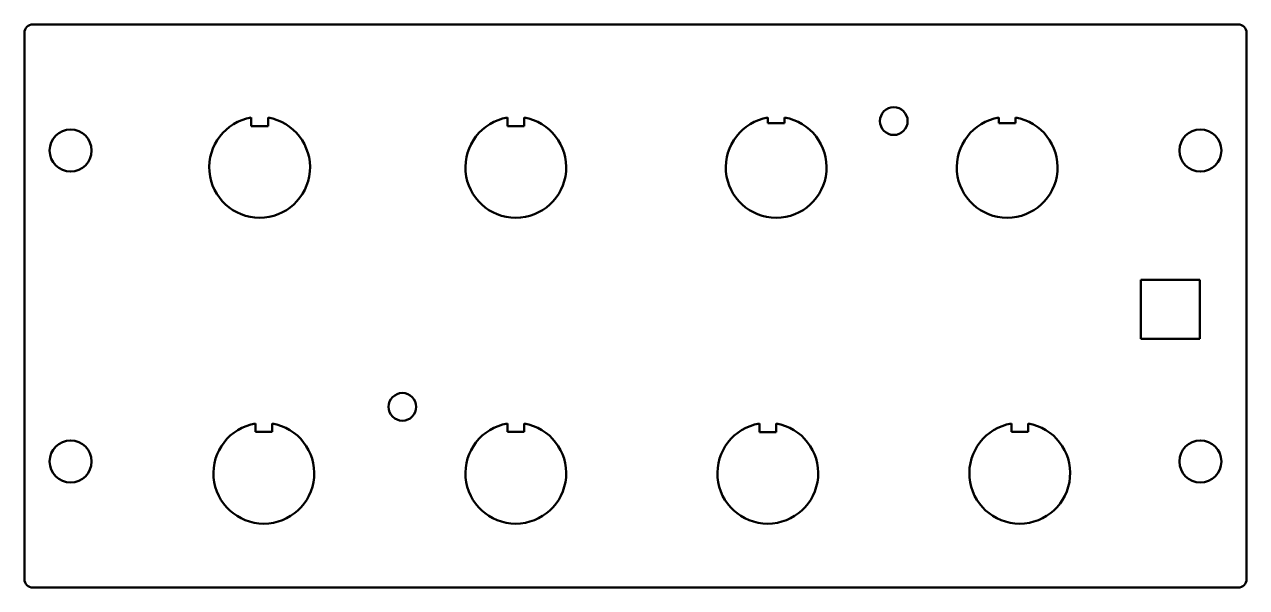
# Model space of a CAD drawing. Header units: millimetres. Extents: x 160 to 305, y 128 to 195.
import ezdxf

# ---------------------------------------------------------------- set-up
doc = ezdxf.new("R2010")
doc.units = ezdxf.units.MM
doc.header["$LTSCALE"] = 0.75
doc.layers.add('Visible', color=7, linetype='Continuous', lineweight=50)

msp = doc.modelspace()

# ---------------------------------------------------------------- linework, layer by layer
at = {"layer": 'Visible'}
for p, q in [((159.528139, 128.953009), (159.528139, 193.953009)), ((304.028139, 194.953009), (160.528139, 194.953009)), ((305.028139, 193.953009), (305.028139, 128.953009)), ((186.528139, 183.869089), (186.528139, 182.869089)), ((188.528139, 182.869089), (188.528139, 183.869089)), ((217.028139, 183.869089), (217.028139, 182.869089)), ((219.028139, 182.869089), (219.028139, 183.869089)), ((248.028139, 183.869089), (248.028139, 183.216178)), ((250.028139, 183.216178), (250.028139, 183.869089)), ((275.528139, 183.869089), (275.528139, 183.216178)), ((277.528139, 183.216178), (277.528139, 183.869089)), ((186.528139, 182.869089), (188.528139, 182.869089)), ((217.028139, 182.869089), (219.028139, 182.869089)), ((248.028139, 183.216178), (250.028139, 183.216178)), ((275.528139, 183.216178), (277.528139, 183.216178)), ((292.456089, 164.553009), (299.456089, 164.553009)), ((292.456089, 157.553009), (292.456089, 164.553009)), ((299.456089, 164.553009), (299.456089, 157.553009)), ((299.456089, 157.553009), (292.456089, 157.553009)), ((187.028139, 147.469089), (187.028139, 146.469089)), ((189.028139, 146.469089), (189.028139, 147.469089)), ((217.028139, 147.469089), (217.028139, 146.469089)), ((219.028139, 146.469089), (219.028139, 147.469089)), ((247.028139, 147.469089), (247.028139, 146.446701)), ((249.028139, 146.446701), (249.028139, 147.469089)), ((277.028139, 147.469089), (277.028139, 146.469089)), ((279.028139, 146.469089), (279.028139, 147.469089)), ((187.028139, 146.469089), (189.028139, 146.469089)), ((217.028139, 146.469089), (219.028139, 146.469089)), ((247.028139, 146.446701), (249.028139, 146.446701)), ((277.028139, 146.469089), (279.028139, 146.469089)), ((304.028139, 127.953009), (160.528139, 127.953009))]:
    msp.add_line(p, q, dxfattribs=at)
at = {"layer": 'Visible', "extrusion": (0, 0, -1)}
for centre, radius in [((-263.028139, 183.453009), 1.65), ((-165.028139, 179.953009), 2.5), ((-299.528139, 179.953009), 2.5), ((-204.528139, 149.453009), 1.65), ((-165.028139, 142.953009), 2.5), ((-299.528139, 142.953009), 2.5)]:
    msp.add_circle(centre, radius, dxfattribs=at)
for centre, radius, start, end in [((-160.528139, 193.953009), 1, 0, 90), ((-304.028139, 193.953009), 1, 90, 180), ((-187.528139, 177.953009), 6, 99.594068, 80.405932), ((-218.028139, 177.953009), 6, 99.594068, 80.405932), ((-249.028139, 177.953009), 6, 99.594068, 80.405932), ((-276.528139, 177.953009), 6, 99.594068, 80.405932), ((-188.028139, 141.553009), 6, 99.594068, 80.405932), ((-218.028139, 141.553009), 6, 99.594068, 80.405932), ((-248.028139, 141.553009), 6, 99.594068, 80.405932), ((-278.028139, 141.553009), 6, 99.594068, 80.405932), ((-160.528139, 128.953009), 1, 270, 0), ((-304.028139, 128.953009), 1, 180, 270)]:
    msp.add_arc(centre, radius, start, end, dxfattribs=at)

doc.saveas('drawing.dxf')
